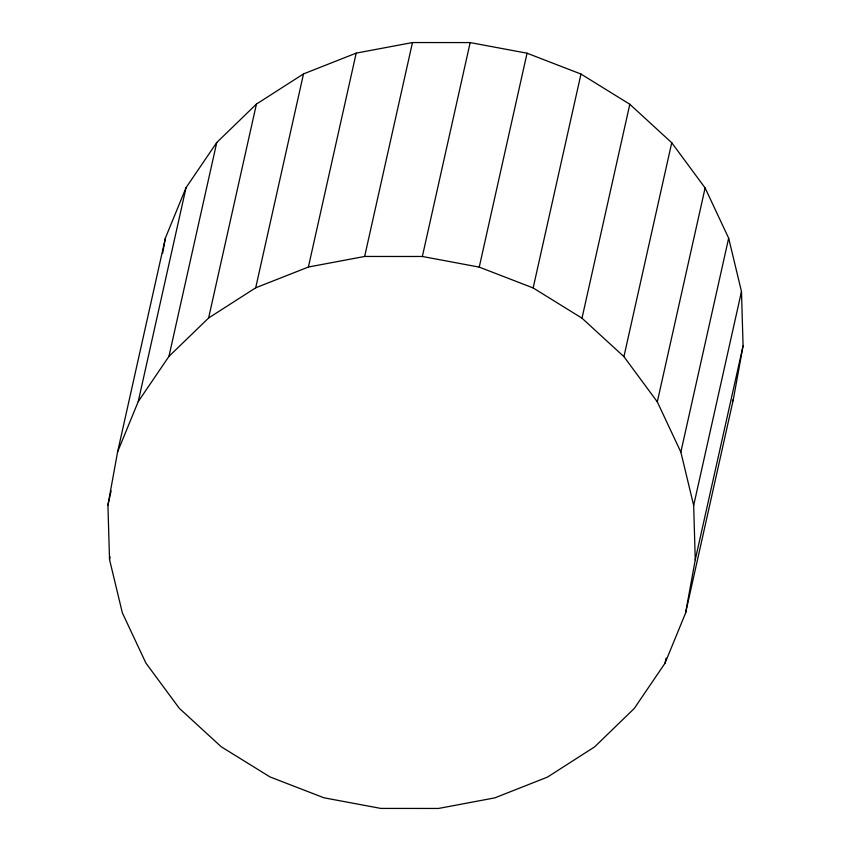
<?xml version="1.0" encoding="UTF-8"?>
<svg xmlns="http://www.w3.org/2000/svg" width="851" height="851" viewBox="0 0 851 851"><rect width="100%" height="100%" fill="white"/><g stroke="black" fill="none" stroke-linecap="round" stroke-linejoin="round"><path stroke-width="1.28" d="M107.928 505.122L117.619 451.807L165.434 237.908L186.039 187.688L216.76 142.5L256.428 104.088L303.509 73.909L356.197 53.124L412.469 42.55L470.167 42.582L527.056 53.209L580.967 74.048L629.814 104.269L671.737 142.734L705.117 187.954L728.658 238.184L741.476 291.51L743.072 345.878L733.381 399.193L685.566 613.092L664.961 663.312L634.24 708.5L594.572 746.912L547.491 777.091L494.803 797.876L438.531 808.45L380.833 808.418L323.944 797.791L270.033 776.952L221.186 746.731L179.263 708.266L145.883 663.046L122.342 612.816L109.524 559.49L107.928 505.122L111.109 490.867M162.594 253.513L165.434 237.908M685.566 613.092L695.256 559.777L743.072 345.878M117.619 451.807L138.224 401.598L186.039 187.688M109.524 559.49L110.098 556.894M138.224 401.598L168.945 356.409L216.76 142.5M168.945 356.409L208.612 317.987L256.428 104.088M208.612 317.987L255.694 287.808L303.509 73.909M255.694 287.808L308.392 267.033L356.197 53.124M308.392 267.033L364.654 256.459L412.469 42.55M364.654 256.459L422.351 256.481L470.167 42.582M695.256 559.777L693.671 505.42L680.853 452.094L657.302 401.853L623.921 356.633L581.999 318.178L533.151 287.946L479.241 267.118L527.056 53.209M533.151 287.946L580.967 74.048M581.999 318.178L629.814 104.269M623.921 356.633L671.737 142.734M657.302 401.853L705.117 187.954M680.853 452.094L728.658 238.184M693.671 505.42L741.476 291.51M664.961 663.312L666.12 658.121M732.381 401.64L733.381 399.193M422.351 256.481L479.241 267.118"/></g></svg>
